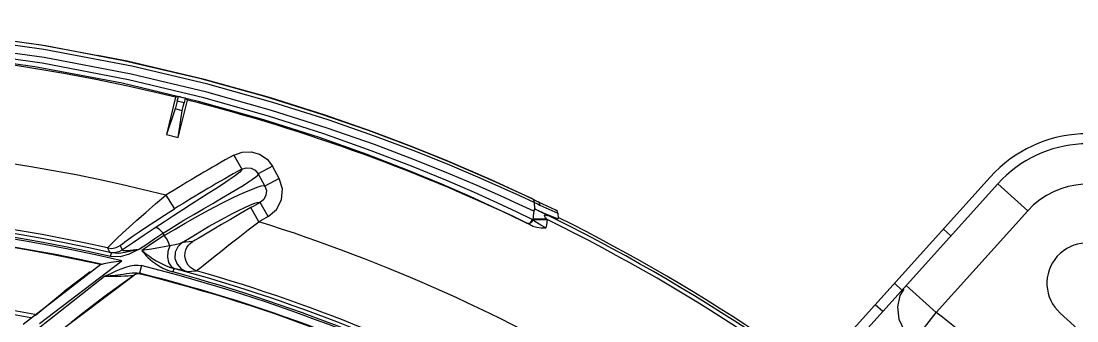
# Model space of a CAD drawing. Header units: metres. Extents: x -367 to 374, y -238 to 224.
# Drawn here: x 351.6874 to 351.8182, y 176.9034 to 176.9406 of the extents above; entities that cross this region are included whole.
import ezdxf
from ezdxf.enums import TextEntityAlignment as Align

# ---------------------------------------------------------------- set-up
doc = ezdxf.new("R2010")
doc.units = ezdxf.units.M
for name, color, linetype in [('ELE-ALIMENTADORES', 160, 'Continuous'), ('LA_BAU_BASES GERAIS_R00$0$ARQ-XREF-ATT', 8, 'Continuous'), ('LA_BAU_BASES GERAIS_R00$0$BASE', 253, 'Continuous'), ('LA_BAU_BASES GERAIS_R00$0$dutos', 31, 'Continuous')]:
    doc.layers.add(name, color=color, linetype=linetype)
doc.styles.add('LA_BAU_BASES GERAIS_R00$0$R60-125-RS', font='romans.shx', dxfattribs={"height": 0.19})
doc.styles.add('LA_BAU_BASES GERAIS_R00$0$R80-100-RS', font='romans.shx', dxfattribs={"height": 0.203})

# ---------------------------------------------------------------- blocks, each defined once
blk = doc.blocks.new('LA_BAU_BASES GERAIS_R00$0$A$C2E3D5B4E')
at = {"layer": 'LA_BAU_BASES GERAIS_R00$0$dutos', "color": 251}
for p, q in [((-15.05311901905043, -1.013654099673374), (-15.04990163422463, -1.014252444929923)), ((-15.04342451089997, -1.018809132051217), (-15.04456728857804, -1.023442941321889)), ((-15.04308183195508, -1.018731799684872), (-15.04342451089997, -1.018809132049398)), ((-15.04322680480482, -1.019319645031544), (-15.04308183195508, -1.018731799684872)), ((-15.04223608341272, -1.018942617817345), (-15.04238053507333, -1.019528349814834)), ((-15.04196903068669, -1.019171939569503), (-15.04223608341272, -1.018942617817345)), ((-15.04238053507333, -1.019528349814834), (-15.04322680480482, -1.019319645031544)), ((-15.04311091079853, -1.023802109324322), (-15.04196903068669, -1.019171939569503)), ((-15.04347556072435, -1.020269331805764), (-15.04456728857804, -1.023442941321889)), ((-15.04260186560805, -1.020484800163729), (-15.04347556072435, -1.020269331805764)), ((-15.04311091079853, -1.023802109324322), (-15.04260186560805, -1.020484800163729)), ((-15.04456728857804, -1.023442941321889), (-15.04311091079853, -1.023802109324322)), ((-15.0361977444386, -1.02598853133685), (-15.03522527858058, -1.027735810368256)), ((-15.0314262340039, -1.027365464715047), (-15.03318039668056, -1.028326484519937)), ((-15.03059792829572, -1.028879352121919), (-15.03142610001396, -1.027365709611956)), ((-15.03318039668056, -1.028326484519937), (-15.03235322116734, -1.029838363365059)), ((-15.03059790157886, -1.028879400944504), (-15.03235322116734, -1.029838363365059)), ((-15.00379351245965, -1.029316449037367), (-15.0014292729461, -1.030399817109981)), ((-14.96057211856578, -1.048799320815021), (-14.9424948838664, -1.028722517722315)), ((-15.00077705540025, -1.030703611120487), (-15.0019972338273, -1.030137036906751)), ((-14.99922500104003, -1.031431343037809), (-15.00102118895302, -1.030589141044118)), ((-14.95964318152437, -1.049635743130864), (-14.94156594501464, -1.029558938028174)), ((-14.93785018959306, -1.032904619229782), (-14.9415659450101, -1.029558938023627)), ((-15.04463215276292, -1.030973443249138), (-15.04356993020656, -1.032667730377113)), ((-15.03196684306158, -1.033616263705596), (-15.0329393974198, -1.031868982866115)), ((-14.99901041731755, -1.03185962539618), (-15.00079470035098, -1.031038351431278)), ((-15.00017094294572, -1.030986577136616), (-14.99956899598283, -1.031267448505503)), ((-14.99956899598283, -1.031267448505503), (-14.99929878991452, -1.031396744687925)), ((-14.99893726709251, -1.031570246050876), (-14.99925794362889, -1.03141589681826)), ((-14.99902653481831, -1.031678012572854), (-14.99901041731755, -1.03185962539618)), ((-14.99901037424979, -1.03185964577159), (-14.99896795774112, -1.03266900098123)), ((-14.99901037424979, -1.03185964577159), (-14.99875990723513, -1.03197725954368)), ((-14.99893726709251, -1.031570246050876), (-14.99874640942653, -1.031663220856615)), ((-14.99875990723513, -1.03197725954368), (-14.99852013741747, -1.032091073233175)), ((-14.99874640942653, -1.031663220856615), (-14.99852367487028, -1.031773048623734)), ((-14.99852377766501, -1.031772929439001), (-14.99634726360955, -1.032766396898012)), ((-15.03310761475041, -1.034256622783403), (-15.03409273800344, -1.032516400579595)), ((-14.99923760040383, -1.033968478047143), (-15.00111342690798, -1.033067030945574)), ((-14.99903686224798, -1.032944499730263), (-15.00084315305594, -1.032111127049291)), ((-14.99852013741747, -1.032091073233175), (-14.99829114471504, -1.032201066063578)), ((-14.998291348159, -1.0322010766983), (-14.99830174616, -1.032031370353877)), ((-14.99829114471504, -1.032201066063578), (-14.99605560187683, -1.033195060390142)), ((-14.99682782098034, -1.033630173405697), (-14.99774368392991, -1.033225891531117)), ((-14.99611869512728, -1.032976912985475), (-14.99634725188616, -1.032766402254026)), ((-14.99605562605711, -1.033195060620244), (-14.99611869512728, -1.032976912985475)), ((-14.99605560488772, -1.033195002905529), (-14.99602030745427, -1.033868518092902)), ((-14.93785018959306, -1.032904619229782), (-14.94919724099873, -1.045506796529196)), ((-15.00170279288477, -1.033548662614237), (-14.99987907421882, -1.034441214315564)), ((-14.99987907421882, -1.034441214315564), (-14.99915173722138, -1.034801862612483)), ((-14.99931316335642, -1.034202076094232), (-14.99923745596925, -1.033968470514708)), ((-14.99923759995772, -1.033968478024406), (-14.99915513114593, -1.033903677706519)), ((-14.99914773001501, -1.034053055641095), (-14.99923759995772, -1.033968478024406)), ((-14.99915513114593, -1.033903677706519), (-14.99911418794954, -1.033877162416218)), ((-14.99914774677745, -1.034053054737058), (-14.99912838491309, -1.033969127781972)), ((-14.99870214942484, -1.034361785472072), (-14.99914774677745, -1.034053054737058)), ((-14.99912838491309, -1.033969127781972), (-14.99740400241808, -1.033977412863976)), ((-14.99910786129067, -1.033542197586655), (-14.99911418507645, -1.033877162257966)), ((-14.99911385343012, -1.033874013436332), (-14.99868329428, -1.033898285301518)), ((-14.99868329428, -1.033898285301518), (-14.99811326963527, -1.033910210982583)), ((-14.99811326963527, -1.033910210982583), (-14.99746601833749, -1.033908462467195)), ((-14.99740398227004, -1.033977476675034), (-14.9974660196367, -1.033908460295322)), ((-14.9960922565383, -1.03391942839761), (-14.99682782098034, -1.033630173405697)), ((-14.99601751868067, -1.033921731375528), (-14.9960922565383, -1.03391942839761)), ((-15.04499626693405, -1.035674541341621), (-15.04484123065549, -1.035971668290301)), ((-14.94829976835808, -1.035169495086564), (-14.94737082950223, -1.036005915387875)), ((-15.04999113075201, -1.037762304066462), (-15.05029247257562, -1.037213426575079)), ((-15.04134437455832, -1.036729778651249), (-15.04260348226899, -1.036837432527761)), ((-15.05187168182511, -1.037518237808115), (-15.05157199548148, -1.038066016710843)), ((-15.05148733387296, -1.038562788253046), (-15.05138613491818, -1.038121639358621)), ((-15.06232420497599, -1.046984220985621), (-15.05268368762972, -1.039526205310437)), ((-15.06027461139411, -1.046878755568912), (-15.05007832285992, -1.03912531621944)), ((-15.05266082098206, -1.039529274352105), (-15.0526836898307, -1.039526201275919)), ((-15.0476691465733, -1.039709939901229), (-15.0479063492312, -1.040657792013633)), ((-15.06178540465589, -1.04854087553457), (-15.05221992218003, -1.041034146816571)), ((-15.05870265729391, -1.048536699844306), (-15.04851938979027, -1.04086675809566)), ((-15.04859945774751, -1.040893899800437), (-15.04851938459933, -1.040866767148771)), ((-15.04832729549616, -1.040782028015826), (-15.04858103976949, -1.040909722199729)), ((-15.04826360149218, -1.040738484943802), (-15.04851943963422, -1.040866793221255)), ((-15.04817535240818, -1.04061334145598), (-15.04790634972824, -1.040657792867648)), ((-15.04776552852127, -1.040760151560505), (-15.04770403029988, -1.040717519165526)), ((-15.04363473150397, -1.040061606930692), (-15.04375326168883, -1.040498415791888)), ((-15.04275176323199, -1.04028855378391), (-15.04363503659715, -1.040061524141208)), ((-15.04206771760391, -1.040448929754973), (-15.04083002458492, -1.040344306854138)), ((-14.95343526336183, -1.042741151529015), (-14.95436420221813, -1.041904731225884)), ((-14.95291299641622, -1.042161115321221), (-14.94919724099873, -1.045506796527377)), ((-15.06079633538639, -1.045861614091052), (-15.05724650987077, -1.042920845484957)), ((-14.9531992314528, -1.042624429810246), (-14.95368808017292, -1.043415725612874)), ((-14.95673780402922, -1.044540883104389), (-14.95580886517564, -1.045377303405701)), ((-15.05634791540024, -1.046724041937239), (-15.0549778353361, -1.045591516279899)), ((-14.95197629881022, -1.0490861859559), (-14.94919724099873, -1.045506796529196)), ((-14.93382062175942, -1.0456159558168), (-14.924902808757, -1.053645590712847))]:
    blk.add_line(p, q, dxfattribs=at)
for points in [[(-15.00661916895342, -1.028067018233457), (-15.01006526176252, -1.026604451250648), (-15.01420502943256, -1.024935800157152), (-15.01911397117146, -1.023078494561275), (-15.02488936712007, -1.021057896813261), (-15.03165798245163, -1.018909756714208), (-15.03956066763158, -1.016693220015156), (-15.04880316973367, -1.014487462151635), (-15.05954337616322, -1.012432293058453), (-15.07132831227182, -1.010788883345128), (-15.08360941517094, -1.009742722001363), (-15.09610973695499, -1.009367604535043)], [(-15.00102118895302, -1.030589141044118), (-15.00334002244108, -1.029521648867274), (-15.00623951446232, -1.028232217156699), (-15.00977073459217, -1.026726812980712), (-15.01400087389902, -1.02501587623982), (-15.01901600450537, -1.023114290689307), (-15.02491036063884, -1.021050868809368), (-15.03180958987969, -1.01886430455005), (-15.0398545151229, -1.016616740614779), (-15.04925097415526, -1.014390962138066), (-15.06007504619083, -1.012344478659259), (-15.07181520932409, -1.010734523574399), (-15.08391542463096, -1.009725247733229)], [(-15.00079470035098, -1.031038351431278), (-15.00309393410862, -1.029996015998847), (-15.00596548011526, -1.028733417861702), (-15.00946645554723, -1.027253483750144), (-15.01366292357307, -1.025565706050372), (-15.01864222963195, -1.023683640933712), (-15.02450624633866, -1.021632692544415), (-15.03138914338115, -1.019449051467461), (-15.03944499959334, -1.01719246390229), (-15.04886484447024, -1.014952223010084), (-15.05973071074004, -1.012886842387786), (-15.07153619088103, -1.011257014167029), (-15.08371936104641, -1.010232296108086), (-15.09613665684356, -1.009865944340788), (-15.10845024991067, -1.010175755466378)], [(-15.00084315305594, -1.032111127049291), (-15.00317378784166, -1.031060891084678), (-15.00607801443266, -1.029780007039051), (-15.00960418087016, -1.028279646982526), (-15.01381605075949, -1.026581233045079), (-15.01880152302556, -1.024691917817734), (-15.02466857179934, -1.022633625804417), (-15.03154175435157, -1.020447272164063), (-15.03955923422518, -1.018196846236322), (-15.04893036702879, -1.01596177959226), (-15.05971990723128, -1.013902039405991), (-15.07153649847442, -1.012264099787615), (-15.08375833949731, -1.011230145156958), (-15.09609864391086, -1.010860009201394), (-15.10839796170512, -1.011173473857241)], [(-15.00111342690798, -1.033067030945574), (-15.00348470063727, -1.031959869895843), (-15.00641006097658, -1.030640938237127), (-15.00995272847786, -1.029110827747616), (-15.01418268261477, -1.027377688091917), (-15.0191839523477, -1.025456956014466), (-15.02505597199888, -1.023374763358959), (-15.03191480186206, -1.021172444914271), (-15.03992567565911, -1.018904292305422), (-15.0492483054245, -1.016664598205978), (-15.05994223912376, -1.014609285306221), (-15.07160181521067, -1.012977148793368), (-15.08371178127709, -1.011939918058204), (-15.09601302126703, -1.01156328760743), (-15.10836156374216, -1.011867988347774)], [(-15.10833539654141, -1.012367288307985), (-15.09622769045109, -1.012063952074357), (-15.08419631728884, -1.012417921526946), (-15.07236038774545, -1.013406859530448), (-15.06086195275611, -1.014984665878444), (-15.05004501765279, -1.017036541198365), (-15.04061885893498, -1.01928638103135), (-15.03255521820847, -1.021563788409992), (-15.02564487155951, -1.023783524222097), (-15.01974343139409, -1.025882195964812), (-15.01472522282393, -1.027819384605834), (-15.01049512846612, -1.029565476233699), (-15.00696176678821, -1.031106579479172), (-15.00404999635748, -1.032435791945943), (-15.00170279288477, -1.033548662614237)], [(-15.04024766554585, -1.016515074537608), (-15.0494382239599, -1.014350893892413), (-15.05311629495827, -1.013657022144514)], [(-15.04990163422463, -1.014252444929923), (-15.04047266048792, -1.016457231210268), (-15.03240236489, -1.018687706876051), (-15.02548071513138, -1.020860853944839), (-15.01956195956245, -1.022915452552013), (-15.01452196106402, -1.024811941066844), (-15.01026933275898, -1.02651995693185), (-15.00671585253303, -1.028025078849794), (-15.0037876624915, -1.029319067188851)], [(-15.0019972338273, -1.030137036906751), (-15.00432505658455, -1.029077668642174), (-15.00721263964851, -1.027810377628782), (-15.01071322325561, -1.026336980057465), (-15.01489031048595, -1.024668676905719), (-15.0198273846936, -1.02281935826494), (-15.02561646917002, -1.020815875269079), (-15.03238123270285, -1.018693972169501), (-15.04024766554585, -1.016515074537608)], [(-15.04322680480482, -1.019319645031544), (-15.04334598926698, -1.019795849300579), (-15.04343006919817, -1.020115604560203), (-15.04347556072435, -1.020269331805764)], [(-15.04260186560805, -1.020484800163729), (-15.04256448764363, -1.020299464060088), (-15.0424856625209, -1.019960222634552), (-15.04238053507333, -1.019528349814834)], [(-15.03619765006397, -1.025988478454281), (-15.03516506441838, -1.025611559636388), (-15.0340672784705, -1.025573436861748), (-15.03301161526997, -1.025877446928178), (-15.03210127812645, -1.026494478378197), (-15.03142610001396, -1.027365709611956)], [(-15.03522504538842, -1.027736229836307), (-15.03527398923507, -1.027879236021988), (-15.03547736962992, -1.028096923738019), (-15.03582424761453, -1.028384907645602), (-15.03630460523118, -1.02873962763141), (-15.03690941048126, -1.029158287198413), (-15.03763034858093, -1.029638609017354), (-15.03845853724579, -1.03017801015784), (-15.0393820321724, -1.030771997510499)], [(-15.03522533238038, -1.027735891075906), (-15.03466426796467, -1.027556070798425), (-15.03408030839728, -1.027605426566595), (-15.03355968180676, -1.027874896175206), (-15.03318025727185, -1.028326408244254)], [(-15.04497866451993, -1.035678032503426), (-15.04366147152678, -1.034858372536007), (-15.04239632551798, -1.0340881364952), (-15.04116906130912, -1.033354905388194), (-15.0399771470843, -1.032651902310761), (-15.03883039934044, -1.031980340675261), (-15.03774821419802, -1.0313467629), (-15.03675083493272, -1.030759238912367), (-15.03585458506768, -1.030224221478136), (-15.03507176976109, -1.029746463503841), (-15.03441117055809, -1.029329006441628), (-15.03387982475033, -1.028973789431518), (-15.03348761762754, -1.028684226117264), (-15.03324835928379, -1.028465808494445), (-15.03318025763519, -1.028326408447072)], [(-15.03196703015692, -1.033616368140144), (-15.0309235699624, -1.032728538818162), (-15.03030690950618, -1.0315297318445), (-15.03018899719609, -1.030186785470221), (-15.03059792829572, -1.028879352121919)], [(-15.04482278088199, -1.035975503611269), (-15.04349121062432, -1.03516950592865), (-15.04222548951884, -1.034429281016571), (-15.04099964775196, -1.033735665613392), (-15.03980296018881, -1.033079647969032), (-15.03863613842077, -1.032459357111918), (-15.03751304072739, -1.031880809319489), (-15.03645958271909, -1.031356301314815), (-15.03550094318598, -1.030897849977634), (-15.0346507039917, -1.030511593531344), (-15.03391748535751, -1.03020153281949), (-15.0333093450331, -1.029972001055), (-15.03283619294234, -1.029828879778222), (-15.03251146610137, -1.029780539958381), (-15.03235306963279, -1.029838280451884)], [(-15.03235306963279, -1.029838280451884), (-15.0321779604501, -1.030395731511533), (-15.03222802496293, -1.030974648406016), (-15.03249423886473, -1.031491050603734), (-15.0329394023347, -1.031868986693269)], [(-15.05187168606608, -1.037518256617375), (-15.05177189590313, -1.037404158691686), (-15.0515380879333, -1.037167435406161), (-15.05116747017928, -1.036804406588715), (-15.05065382503062, -1.036314988312085), (-15.04999378441289, -1.035697557722131), (-15.04918179054766, -1.034951328248724), (-15.04821895639589, -1.034082969706731), (-15.04711964291755, -1.033109477619007), (-15.04591171188213, -1.032061413322197), (-15.0446321523491, -1.030973443035407)], [(-15.0393820321724, -1.030771997510499), (-15.04144480784817, -1.03209125274924), (-15.042548168949, -1.032799177305321), (-15.04367467758948, -1.033526397689172), (-15.04481072377348, -1.034265785182185), (-15.04595114737958, -1.035015210210702)], [(-15.04260337248206, -1.036837613528121), (-15.04150364875386, -1.036159349861634), (-15.04040917567727, -1.035500701854914), (-15.03933256805203, -1.034869778561813), (-15.0382911157426, -1.034276865246909), (-15.03730455238292, -1.033732923261311), (-15.0363936530548, -1.033248617612742), (-15.03557136514246, -1.032829684283286), (-15.03484624234625, -1.032479431577201), (-15.03422539280518, -1.03220051705074), (-15.0337158906309, -1.031995867052217), (-15.033325662891, -1.031869193499631), (-15.03306354268534, -1.031825076977555), (-15.03293935452666, -1.031869059960343)], [(-14.9992250255882, -1.031431347308796), (-14.99910216262697, -1.031529195684641), (-14.99902653481831, -1.031678012572854)], [(-14.99830174616, -1.032031370353877), (-14.99838763839352, -1.031878460546693), (-14.99852366835876, -1.031773035883532)], [(-15.05029267454529, -1.037213134146157), (-15.05020800023385, -1.037139025978547), (-15.05001262154883, -1.036988531504619), (-15.04969692707027, -1.036756012023659), (-15.04925206491635, -1.036436999349178), (-15.0486695666641, -1.03602779527381), (-15.0479328577203, -1.035519956247924), (-15.04703603256758, -1.034913431220673), (-15.04598981025447, -1.034219942852076), (-15.04482173102451, -1.033462019992555), (-15.04356989010103, -1.032667794312772)], [(-15.03409278257323, -1.032516321833725), (-15.03539418907303, -1.033258075324454), (-15.03661904148612, -1.033965525910105), (-15.03772772926641, -1.034613252362476), (-15.03868904815636, -1.03517983073624), (-15.04013083159771, -1.036034415083748)], [(-14.99903671343236, -1.032944491930436), (-14.9990832674689, -1.033238484438414), (-14.99910786129067, -1.033542197586655)], [(-14.99896795803807, -1.032668995346), (-14.99899360333211, -1.032759255609278), (-14.99901768748578, -1.032856148345388), (-14.99903686224798, -1.032944499730263)], [(-15.03871059798985, -1.038665052915064), (-15.03783521470086, -1.037962805255745), (-15.03681448031693, -1.037149059589581), (-15.03566535237269, -1.036241622198474), (-15.03441796252218, -1.035267200134228), (-15.03310761528382, -1.034256622908003)], [(-14.99987907266859, -1.034441215396953), (-14.99967643537548, -1.034469766415612), (-14.99947208903905, -1.034382832668314), (-14.99931316335642, -1.034202076094232)], [(-14.99914816933733, -1.034053028178903), (-14.99927689069409, -1.034334521766766), (-14.9995208507421, -1.034498762984811), (-14.99979956551624, -1.034480821360091)], [(-14.99912840785828, -1.033969127662829), (-14.99912287007646, -1.033939027035274), (-14.9991178238156, -1.033910548717984), (-14.99911385343012, -1.033874013436332)], [(-14.99755468152853, -1.035032820506501), (-14.99817165773584, -1.034682995673109), (-14.99870214942484, -1.034361785472072)], [(-14.9974660196367, -1.033908460295322), (-14.99753193570314, -1.033833502668756), (-14.99758904045075, -1.033762425904285), (-14.99763705309988, -1.033694951093537), (-14.99767512998005, -1.033630991573489), (-14.99770155094893, -1.033570680716082), (-14.9977128210553, -1.033515770844758), (-14.99770382189854, -1.033468659945981), (-14.99767261204579, -1.033437061914526), (-14.99762583497841, -1.033422117030284)], [(-14.99762583497841, -1.033422117030284), (-14.99756781622409, -1.03341988148685), (-14.9975015158725, -1.033427801557707), (-14.99742768499573, -1.033444456391123), (-14.99734673301691, -1.033469055698959), (-14.99725845529065, -1.033501442133172)], [(-14.99740400317251, -1.033977466311342), (-14.99742188945947, -1.034317702746819), (-14.99747185976548, -1.034668781157677), (-14.99755468152853, -1.03503282050923)], [(-15.04595114737958, -1.035015210210702), (-15.04731103067797, -1.035922246943016), (-15.04865707024237, -1.036837433818334), (-15.04998925949531, -1.037760543440243)], [(-15.04800621789855, -1.037719581259523), (-15.04700776652999, -1.037031463953724), (-15.04600446233917, -1.036349761437748), (-15.04499626693405, -1.035674541341621)], [(-15.04497867095324, -1.035678121960416), (-15.04535932644012, -1.035268656833694), (-15.04570400810189, -1.035031097297804), (-15.04595154208573, -1.03501486124668)], [(-14.99915175102842, -1.034801855961348), (-14.99868002291623, -1.034955059790889), (-14.99814041301033, -1.035019689718581), (-14.99755468152853, -1.03503282050923)], [(-15.05187168182511, -1.037518237808115), (-15.05132676821904, -1.037565253089895), (-15.05078667527641, -1.037461864933618), (-15.05029247257562, -1.037213426575079)], [(-15.04484123065549, -1.035971668290301), (-15.04577331575638, -1.036579996427179), (-15.04670119159618, -1.037194028825695), (-15.04762488782262, -1.037813711518254)], [(-15.04260333259253, -1.036837669498425), (-15.04295745227091, -1.036988420264322), (-15.04346593766195, -1.037125240023386), (-15.04527775515407, -1.037462611358649)], [(-15.04413257439501, -1.037249155324105), (-15.04428831713358, -1.036845088360394), (-15.04452681742123, -1.036403375899397), (-15.04482278088199, -1.035975503611269)], [(-15.04413248993342, -1.037249255027461), (-15.04437462994883, -1.037945811284487), (-15.0444296201922, -1.038669035225837), (-15.04429139375225, -1.039322134600923), (-15.04397842122262, -1.039817840934745), (-15.04353158954382, -1.040088401113906)], [(-15.04260348226899, -1.036837432527761), (-15.04315644251528, -1.037363600596734), (-15.04347161823125, -1.03805718157281), (-15.04350482215295, -1.0388175064233), (-15.04325182972161, -1.039535143470573)], [(-15.04083002458492, -1.040344306854138), (-15.04121963629905, -1.040186182221703), (-15.04156736080131, -1.039949984016573), (-15.04185875210896, -1.039645384797666), (-15.04207865468152, -1.039289043244651), (-15.04221880698015, -1.038898283810056), (-15.04227530573235, -1.038490041742705), (-15.04224942669634, -1.038092891223357), (-15.04215757854672, -1.037741112580704), (-15.04201918498029, -1.037439254832577), (-15.04184342417511, -1.037177418290128), (-15.04162730263397, -1.036943386799692), (-15.04134437455832, -1.036729778651249)], [(-15.04013083159771, -1.036034415083748), (-15.04062727622158, -1.036327322931982), (-15.04098696886513, -1.03653647654636), (-15.04122153163917, -1.036668165555682), (-15.04134418773219, -1.036730085460192)], [(-15.0513860132105, -1.03812166727829), (-15.0514864126576, -1.038094535707103), (-15.05154851247926, -1.038076003425601), (-15.0515719993432, -1.038066033457369)], [(-15.04999113075201, -1.037762304066462), (-15.05047864211201, -1.038008123988845), (-15.05101874368665, -1.038113203124055), (-15.05157199548148, -1.038066016710843)], [(-15.04800621789855, -1.037719581259523), (-15.04916654707267, -1.038278183998671), (-15.05030549287494, -1.03861477971958), (-15.05148515377414, -1.038566148411235)], [(-15.04799821326969, -1.037719568777618), (-15.04876989788818, -1.037890183043316), (-15.04965948146446, -1.038065502675352), (-15.05051348352981, -1.038184228327452), (-15.05138602437228, -1.038121665760343)], [(-15.04799826436465, -1.037719575679773), (-15.04836430150135, -1.03776522011384), (-15.04869953952721, -1.037803035150944), (-15.04900526347683, -1.037833140835289), (-15.04927916070847, -1.037855105443384), (-15.04951899123989, -1.037868349764437), (-15.04972067698282, -1.037871939119839), (-15.04987384455535, -1.037864990151945), (-15.04997131065693, -1.037848282893435), (-15.05001699857303, -1.037823926470708), (-15.05001975285768, -1.0377941648091), (-15.04998895586505, -1.037760982634325)], [(-15.04762488782262, -1.037813711518254), (-15.04746645256864, -1.038011987287689), (-15.0472937520999, -1.038223543957145), (-15.04709385172373, -1.038447280509615), (-15.04686225417163, -1.038683950051279), (-15.04659374427774, -1.038933363587319), (-15.04628238308169, -1.039194182547988), (-15.04592149542168, -1.03946367688485), (-15.04550166705803, -1.039738103224124), (-15.04501123689079, -1.040010901117682), (-15.04443718893253, -1.040270007076003), (-15.04377957005818, -1.040492732237624)], [(-15.04761537833519, -1.03781418135776), (-15.04746131401726, -1.037942951207413), (-15.0472930325227, -1.038080810737199), (-15.04710735599338, -1.038227284706124), (-15.0469024124568, -1.038382790319417), (-15.04667594312423, -1.038547488896882), (-15.04642519631443, -1.03872132047826), (-15.04614696411454, -1.038903961901894), (-15.04583763238452, -1.039094634684886), (-15.04549311263509, -1.039291741740897), (-15.04510838492479, -1.039492564900399), (-15.04467590846025, -1.039693561585125), (-15.04418750901414, -1.039887432176954), (-15.04363474116644, -1.04006164248193)], [(-15.04527775515407, -1.037462611358649), (-15.04643052517667, -1.037649023944766), (-15.04761537292552, -1.037814160593086)], [(-15.05266082098206, -1.039529274352105), (-15.05261653872276, -1.039526762575122), (-15.05253184758431, -1.039511731227947), (-15.05226039283298, -1.039455402265673)], [(-15.05226039283298, -1.039455402265673), (-15.05208198601167, -1.039418884439954), (-15.05187742366661, -1.039378786822169), (-15.05164715858245, -1.039336189959329), (-15.05139083536869, -1.039292047723109), (-15.05110730278602, -1.039247313013846), (-15.05079511452823, -1.0392031546059), (-15.05045213223366, -1.039161082124963), (-15.05007625747703, -1.039123236132298)], [(-15.05014979756288, -1.040112417748503), (-15.04957601186425, -1.039901813225413), (-15.0490403230956, -1.039748405457146), (-15.04854127185035, -1.039661610988048), (-15.04808344348203, -1.039648486683916), (-15.04768020453503, -1.039709197970012)], [(-15.04325182972161, -1.039535143470573), (-15.04274867982122, -1.040106772772276), (-15.04206771760391, -1.040448929754973)], [(-15.0408301055686, -1.040344573874506), (-15.04069275618576, -1.040246566323447), (-15.04041855070136, -1.040034037488738), (-15.04000019511159, -1.039702108751669), (-15.03871059798985, -1.038665052915064)], [(-15.05401610710715, -1.040493837090878), (-15.05553582187713, -1.041620972762473), (-15.05724652075878, -1.042920833707001)], [(-15.05497783646297, -1.045591515392232), (-15.05227626049191, -1.043558793719683), (-15.05002783626878, -1.041929448280541), (-15.04858070404271, -1.04091019886954)], [(-15.05222239194973, -1.041030409906568), (-15.05148578303169, -1.041028580064165), (-15.05079861030026, -1.041019225586467), (-15.05020459419939, -1.04100475871536), (-15.04971730476109, -1.040987137429227), (-15.04931789761622, -1.040966902914704), (-15.04899943174814, -1.040944396979), (-15.0487601355826, -1.040919970164111), (-15.04859945774751, -1.040893899800437)], [(-15.05222239131535, -1.041030407128062), (-15.05153223704747, -1.040951704667066), (-15.05092929077182, -1.040877450741107), (-15.04992890224912, -1.040748302440704)], [(-15.05221992218003, -1.041034146816571), (-15.05145509442536, -1.040682008036754), (-15.05077077837313, -1.040373597586665), (-15.05014979756288, -1.040112417748503)], [(-15.04992890224912, -1.040748302440704), (-15.04950905408441, -1.040695052268063), (-15.04913113280281, -1.040650997113232)], [(-15.04913113280281, -1.040650997113232), (-15.04878720243823, -1.040618791314671), (-15.04846988099735, -1.040603477611228), (-15.04817535240818, -1.04061334145598)], [(-15.04776552852127, -1.040760151560505), (-15.04804799266958, -1.040730810034518), (-15.04832729549616, -1.040782028015826)], [(-15.04770403029988, -1.040717519165526), (-15.04798463520228, -1.040688007460346), (-15.04826360149218, -1.040738484943802)], [(-15.0477040302676, -1.040717519045472), (-15.04772488799563, -1.040709302884068), (-15.04779237174625, -1.040689369371364), (-15.04790635351628, -1.040657790942248)], [(-15.04206702626425, -1.040449407536187), (-15.04226473435347, -1.04040923184192), (-15.04275176323199, -1.04028855378391)], [(-14.95368808017292, -1.043415725612874), (-14.95398781489757, -1.044838276517737), (-14.95380581417157, -1.046364109672766), (-14.95312051994642, -1.047841747506652), (-14.95197629631957, -1.049086182616236)]]:
    blk.add_lwpolyline(points, dxfattribs=at)
for centre, radius, start, end in [((-15.09664577555668, -1.235418544163338), 0.223051878332607, 76.1957866534481, 92.81047349849143), ((-15.09664577555668, -1.235418544163338), 0.2232089632752276, 75.89136170490848, 76.11510103369848), ((-15.09664577555668, -1.235418544163338), 0.223051878332607, 64.08156172789388, 75.81047349275197), ((-14.93041867875627, -1.039595981642094), 0.01625013684255762, 48.00000001673805, 137.9999999993071), ((-15.09664577555668, -1.235418544163338), 0.2109578544962958, 75.72599711654847, 100.430970013181), ((-14.93041867875627, -1.039595981642094), 0.01500012631585319, 48.00000001673805, 137.9999999993071), ((-14.94482298730827, -1.190219009912369), 0.1879388683872022, 119.090709026748, 122.0779472845516), ((-14.9448229953814, -1.190218995284056), 0.1859391249905578, 119.090657894021, 122.0778675613156), ((-14.93041867875627, -1.039595981642094), 0.01000008421133546, 48.00000001673805, 137.9999999993071), ((-14.9435296851434, -1.192498704005345), 0.1838369064067645, 119.1011863919121, 119.5134058693552), ((-15.09664577555668, -1.235418544163338), 0.2024215989359384, 77.07992899279701, 102.8340781333594), ((-15.09664577555668, -1.235418544163338), 0.202902052479663, 77.2517003775077, 102.0978678274406), ((-15.09664577555668, -1.235418544163338), 0.2250518951739541, 63.79273846697081, 64.2768060486873), ((-15.09664577555668, -1.235418544163338), 0.2250604704626671, 48.00000001673805, 64.04590208671884), ((-15.09664577555668, -1.235418544163338), 0.2017404938277164, 76.65420239960183, 103.6768218845664), ((-15.09664577555668, -1.235418544163338), 0.2019657794483585, 77.07914838763442, 102.834183473896), ((-14.94352934828703, -1.192499309356833), 0.1818378891446349, 119.1012585673942, 119.5134002460306), ((-15.09664577555668, -1.235418544163338), 0.2109578544962958, 45.72599712754549, 72.47097592741397), ((-15.09664577555668, -1.235418544163338), 0.2245605424042466, 48.00000001673805, 63.77241969137122), ((-15.09664577555668, -1.235418544163338), 0.2254009994116793, 48.00000001673805, 63.46642397132602), ((-15.09664577555668, -1.235418544163338), 0.2007667359294499, 77.34471119764117, 103.6767567694993), ((-15.09664577555668, -1.235418544163338), 0.2007016901189957, 77.35921961987228, 103.6318289734124), ((-14.93047494055327, -1.041900200399766), 0.005000042104517723, 48.00000001673805, 228.000000016738), ((-15.09664577555668, -1.235418544163338), 0.2017413064222593, 46.65404136733182, 75.95322195808178), ((-15.09664577555668, -1.235418544163338), 0.2007667092768255, 47.34471211148102, 75.95012424161516), ((-15.09664577555668, -1.235418544163338), 0.2007016901189957, 47.36726184222456, 75.90403378748046), ((-15.09664577555668, -1.235418544163338), 0.2019664530458309, 47.08025710633828, 74.82572432084723), ((-15.09664577555668, -1.235418544163338), 0.2024215989359384, 47.07992893013252, 74.81818866228734), ((-15.09664577555668, -1.235418544163338), 0.202902052479663, 47.25170038581054, 74.03281488402973), ((-15.09664577555668, -1.235418544163338), 0.1929833281575634, 79.31429247294473, 105.6482584421921), ((-15.09664577555668, -1.235418544163338), 0.1924912065672816, 79.43765498021075, 105.767399412214), ((-15.09664577555668, -1.235418544163338), 0.2404319908673494, 49.15041178328534, 52.17403707772726)]:
    blk.add_arc(centre, radius, start, end, dxfattribs=at)
blk = doc.blocks.new('LA_BAU_BASES GERAIS_R00')
at = {"layer": 'LA_BAU_BASES GERAIS_R00$0$ARQ-XREF-ATT'}
blk.add_blockref('LA_BAU_BASES GERAIS_R00$0$A$C2E3D5B4E', (366.75, 177.95), dxfattribs=at)
at = {"layer": 'LA_BAU_BASES GERAIS_R00$0$BASE', "style": 'LA_BAU_BASES GERAIS_R00$0$R60-125-RS'}
for p in [(242.7815727361595, 218.919159373358), (358.6365727361596, 192.964159373358)]:
    blk.add_attdef('S', text='', height=0.19, rotation=90, dxfattribs=at).set_placement(p, align=Align.MIDDLE_CENTER)
at = {"layer": 'LA_BAU_BASES GERAIS_R00$0$BASE', "style": 'LA_BAU_BASES GERAIS_R00$0$R80-100-RS'}
blk.add_attdef('ACESSO', text='', height=0.203, dxfattribs=at).set_placement((365.922255870473, 191.9868442639211), align=Align.TOP_CENTER)
at = {"layer": 'LA_BAU_BASES GERAIS_R00$0$BASE', "style": 'LA_BAU_BASES GERAIS_R00$0$R60-125-RS'}
blk.add_attdef('S', text='', height=0.19, dxfattribs=at).set_placement((266.114159373358, 180.9134272638404), align=Align.MIDDLE_CENTER)

msp = doc.modelspace()

# ---------------------------------------------------------------- block references
at = {"layer": 'ELE-ALIMENTADORES', "color": 2}
msp.add_blockref('LA_BAU_BASES GERAIS_R00', (0, 0), dxfattribs=at)

doc.saveas('drawing.dxf')
